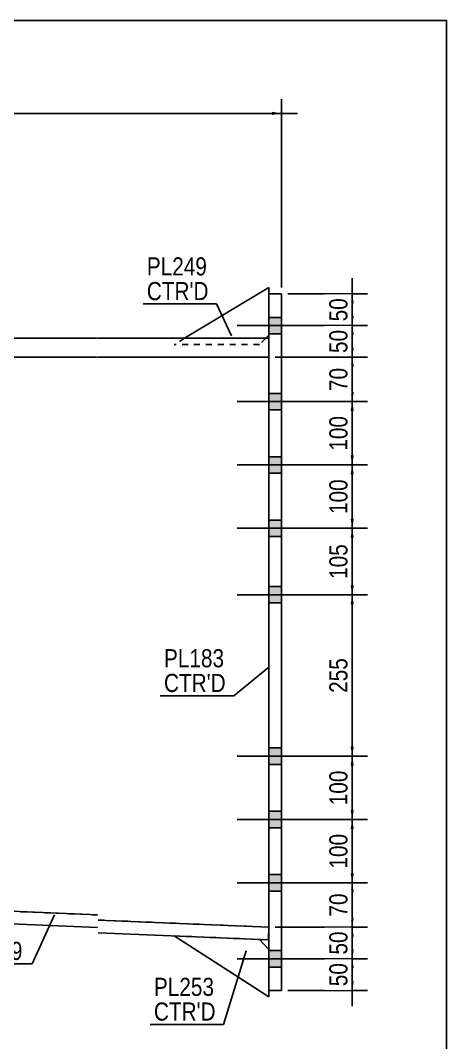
# Model space of a CAD drawing. Header units: millimetres. Extents: x -327 to 85, y -160 to 127.
# Drawn here: x 18 to 85.3, y -34 to 127.4 of the extents above; entities that cross this region are included whole.
import ezdxf

# ---------------------------------------------------------------- set-up
doc = ezdxf.new("R2010")
doc.units = ezdxf.units.MM
doc.linetypes.add('DXK_LINE_DOT1', pattern=[1.8814, 0.9407, -0.9407])
doc.styles.add('Arial Narrow', font='ARIALN.TTF', dxfattribs={"height": 0.2})

# ---------------------------------------------------------------- blocks, each defined once
blk = doc.blocks.new('Unknown-623345131-1210')
at = {"color": 5, "linetype": 'Continuous'}
for p, q in [((85.3, 127.38), (-324.7, 127.38)), ((85.3, -159.62), (85.3, 127.38))]:
    blk.add_line(p, q, dxfattribs=at)
blk = doc.blocks.new('Part-623345131-1501 - 1446')
at = {"color": 2, "linetype": 'Continuous'}
for p, q in [((57.26, 85.18), (43.92, 77.18)), ((57.26, 85.18), (57.26, 84.18)), ((56.76, 77.18), (57.26, 77.68))]:
    blk.add_line(p, q, dxfattribs=at)
at = {"color": 7, "linetype": 'DXK_LINE_DOT1'}
for p, q in [((57.26, 77.68), (57.26, 84.18)), ((43.92, 77.18), (42.26, 76.18)), ((55.76, 76.18), (42.26, 76.18)), ((56.76, 77.18), (55.76, 76.18))]:
    blk.add_line(p, q, dxfattribs=at)
blk = doc.blocks.new('Part-623345131-1530 - 1446')
at = {"color": 2, "linetype": 'Continuous'}
for p, q in [((59.26, 84.18), (57.26, 84.18)), ((57.26, 84.18), (57.26, 77.18)), ((59.26, 84.18), (59.26, -25.82)), ((57.26, -25.82), (57.26, 74.18)), ((59.26, -25.82), (57.26, -25.82))]:
    blk.add_line(p, q, dxfattribs=at)
at = {"color": 7, "linetype": 'DXK_LINE_DOT1'}
blk.add_line((57.26, 77.18), (57.26, 74.18), dxfattribs=at)
blk = doc.blocks.new('Part-623345131-1535 - 1446')
at = {"color": 2, "linetype": 'Continuous'}
for p, q in [((57.26, -26.83), (42.27, -17.2)), ((55.76, -17.76), (57.26, -19.33)), ((57.26, -26.83), (57.26, -25.82))]:
    blk.add_line(p, q, dxfattribs=at)
at = {"color": 7, "linetype": 'DXK_LINE_DOT1'}
for p, q in [((42.27, -17.2), (55.76, -17.76)), ((57.26, -19.33), (57.26, -25.82))]:
    blk.add_line(p, q, dxfattribs=at)
blk = doc.blocks.new('Part-623345131-1624 - 1446')
at = {"color": 2, "linetype": 'Continuous'}
blk.add_line((-114.32, 74.18), (-114.32, 9.18), dxfattribs=at)
at = {"color": 7, "linetype": 'DXK_LINE_DOT1'}
for p, q in [((-114.32, 74.18), (-102.32, 74.18)), ((-102.22, 74.18), (30.16, 74.18)), ((30.26, 74.18), (57.26, 74.18)), ((57.26, 74.18), (57.26, -15.82)), ((-114.32, 9.18), (-102.32, 8.67)), ((-102.22, -8.36), (30.16, -13.89)), ((30.26, -14.7), (57.26, -15.82))]:
    blk.add_line(p, q, dxfattribs=at)
blk = doc.blocks.new('Part-623345131-1646 - 1446')
at = {"color": 2, "linetype": 'Continuous'}
for p, q in [((16.52, -15.32), (16.6, -13.32)), ((16.6, -13.32), (30.16, -13.89)), ((30.16, -15.89), (16.52, -15.32)), ((30.26, -14.7), (57.26, -15.82)), ((57.26, -15.82), (57.17, -17.82)), ((57.17, -17.82), (30.26, -16.7))]:
    blk.add_line(p, q, dxfattribs=at)
blk = doc.blocks.new('Bolt-623345131-1743 - 1446')
at = {"linetype": 'Continuous'}
for points in [[(57.26, 80.48), (57.26, 77.88), (59.26, 77.88), (59.26, 80.48)], [(57.26, 80.48), (57.26, 77.88), (59.26, 77.88), (59.26, 80.48)], [(57.26, 68.48), (57.26, 65.88), (59.26, 65.88), (59.26, 68.48)], [(57.26, 68.48), (57.26, 65.88), (59.26, 65.88), (59.26, 68.48)], [(57.26, 58.48), (57.26, 55.88), (59.26, 55.88), (59.26, 58.48)], [(57.26, 58.48), (57.26, 55.88), (59.26, 55.88), (59.26, 58.48)], [(57.26, 48.48), (57.26, 45.88), (59.26, 45.88), (59.26, 48.48)], [(57.26, 48.48), (57.26, 45.88), (59.26, 45.88), (59.26, 48.48)], [(57.26, 37.98), (57.26, 35.38), (59.26, 35.38), (59.26, 37.98)], [(57.26, 37.98), (57.26, 35.38), (59.26, 35.38), (59.26, 37.98)], [(57.26, 12.48), (57.26, 9.88), (59.26, 9.88), (59.26, 12.48)], [(57.26, 12.48), (57.26, 9.88), (59.26, 9.88), (59.26, 12.48)], [(57.26, 2.48), (57.26, -0.12), (59.26, -0.12), (59.26, 2.48)], [(57.26, 2.48), (57.26, -0.12), (59.26, -0.12), (59.26, 2.48)], [(57.26, -7.52), (57.26, -10.12), (59.26, -10.12), (59.26, -7.52)], [(57.26, -7.52), (57.26, -10.12), (59.26, -10.12), (59.26, -7.52)], [(57.26, -19.52), (57.26, -22.12), (59.26, -22.12), (59.26, -19.52)], [(57.26, -19.52), (57.26, -22.12), (59.26, -22.12), (59.26, -19.52)]]:
    blk.add_hatch(color=3, dxfattribs=at).paths.add_polyline_path(points)
at = {"color": 3, "linetype": 'Continuous'}
for p, q in [((62.85, 79.18), (52.26, 79.18)), ((62.85, 79.18), (52.26, 79.18)), ((59.26, 80.48), (57.26, 80.48)), ((59.26, 80.48), (57.26, 80.48)), ((59.26, 77.88), (57.26, 77.88)), ((59.26, 77.88), (57.26, 77.88)), ((59.26, 68.48), (57.26, 68.48)), ((59.26, 68.48), (57.26, 68.48)), ((62.85, 67.18), (52.26, 67.18)), ((62.85, 67.18), (52.26, 67.18)), ((59.26, 65.88), (57.26, 65.88)), ((59.26, 65.88), (57.26, 65.88)), ((59.26, 58.48), (57.26, 58.48)), ((59.26, 58.48), (57.26, 58.48)), ((62.85, 57.18), (52.26, 57.18)), ((62.85, 57.18), (52.26, 57.18)), ((59.26, 55.88), (57.26, 55.88)), ((59.26, 55.88), (57.26, 55.88)), ((59.26, 48.48), (57.26, 48.48)), ((59.26, 48.48), (57.26, 48.48)), ((62.85, 47.18), (52.26, 47.18)), ((62.85, 47.18), (52.26, 47.18)), ((59.26, 45.88), (57.26, 45.88)), ((59.26, 45.88), (57.26, 45.88)), ((59.26, 37.98), (57.26, 37.98)), ((59.26, 37.98), (57.26, 37.98)), ((62.85, 36.68), (52.26, 36.68)), ((62.85, 36.68), (52.26, 36.68)), ((59.26, 35.38), (57.26, 35.38)), ((59.26, 35.38), (57.26, 35.38)), ((59.26, 12.48), (57.26, 12.48)), ((59.26, 12.48), (57.26, 12.48)), ((62.85, 11.18), (52.26, 11.18)), ((62.85, 11.18), (52.26, 11.18)), ((59.26, 9.88), (57.26, 9.88)), ((59.26, 9.88), (57.26, 9.88)), ((59.26, 2.48), (57.26, 2.48)), ((59.26, 2.48), (57.26, 2.48)), ((62.85, 1.18), (52.26, 1.18)), ((62.85, 1.18), (52.26, 1.18)), ((59.26, -0.12), (57.26, -0.12)), ((59.26, -0.12), (57.26, -0.12)), ((59.26, -7.52), (57.26, -7.52)), ((59.26, -7.52), (57.26, -7.52)), ((62.85, -8.82), (52.26, -8.82)), ((62.85, -8.82), (52.26, -8.82)), ((59.26, -10.12), (57.26, -10.12)), ((59.26, -10.12), (57.26, -10.12)), ((62.85, -20.82), (52.26, -20.82)), ((62.85, -20.82), (52.26, -20.82)), ((59.26, -19.52), (57.26, -19.52)), ((59.26, -19.52), (57.26, -19.52)), ((59.26, -22.12), (57.26, -22.12)), ((59.26, -22.12), (57.26, -22.12))]:
    blk.add_line(p, q, dxfattribs=at)
blk = doc.blocks.new('Part-623345131-1758 - 1446')
at = {"color": 2, "linetype": 'Continuous'}
for p, q in [((30.16, 77.18), (-90.22, 77.18)), ((-90.22, 74.18), (-90.22, 77.18)), ((57.26, 77.18), (30.26, 77.18)), ((57.26, 77.18), (57.26, 74.18)), ((30.16, 74.18), (-90.22, 74.18)), ((57.26, 74.18), (30.26, 74.18))]:
    blk.add_line(p, q, dxfattribs=at)
blk = doc.blocks.new('StraightDimension-623345131-5346 - 1446')
at = {"linetype": 'Continuous'}
for points in [[(70.15, 45.68), (70.4, 47.18), (70.65, 45.68)], [(70.65, 38.18), (70.4, 36.68), (70.15, 38.18)]]:
    blk.add_hatch(color=7, dxfattribs=at).paths.add_polyline_path(points)
at = {"color": 7, "linetype": 'Continuous'}
for p, q in [((58.26, 47.18), (72.8, 47.18)), ((70.4, 36.68), (70.4, 47.18)), ((58.26, 36.68), (72.8, 36.68))]:
    blk.add_line(p, q, dxfattribs=at)
at = {"color": 0}
blk.add_wipeout([(70.25, 45.27), (66.05, 45.27), (66.05, 38.58), (70.25, 38.58)], dxfattribs=at)
at = {"color": 3, "style": 'Arial Narrow'}
blk.add_text('105', height=2.863, rotation=90.0002, dxfattribs=at).set_placement((69.65, 39.18))
blk = doc.blocks.new('StraightDimension-623345131-2005 - 1446')
at = {"linetype": 'Continuous'}
blk.add_hatch(color=7, dxfattribs=at).paths.add_polyline_path([(57.76, 112.95), (59.26, 112.7), (57.76, 112.45)])
at = {"color": 7, "linetype": 'Continuous'}
for p, q in [((59.26, 85.18), (59.26, 114.95)), ((-301.5, 112.7), (59.26, 112.7)), ((59.26, 112.7), (61.76, 112.7))]:
    blk.add_line(p, q, dxfattribs=at)
blk = doc.blocks.new('StraightDimension-623345131-5341 - 1446')
at = {"linetype": 'Continuous'}
for points in [[(70.15, 82.68), (70.4, 84.18), (70.65, 82.68)], [(70.65, 80.68), (70.4, 79.18), (70.15, 80.68)]]:
    blk.add_hatch(color=7, dxfattribs=at).paths.add_polyline_path(points)
at = {"color": 7, "linetype": 'Continuous'}
for p, q in [((60.26, 84.18), (72.8, 84.18)), ((70.4, 79.18), (70.4, 84.18)), ((58.26, 79.18), (72.8, 79.18))]:
    blk.add_line(p, q, dxfattribs=at)
at = {"color": 0}
blk.add_wipeout([(70.25, 84.1), (66.05, 84.1), (66.05, 79.25), (70.25, 79.25)], dxfattribs=at)
at = {"color": 7, "linetype": 'Continuous'}
blk.add_line((70.4, 84.18), (70.4, 86.68), dxfattribs=at)
at = {"color": 3, "style": 'Arial Narrow'}
blk.add_text('50', height=2.863, rotation=90.0002, dxfattribs=at).set_placement((69.65, 79.85))
blk = doc.blocks.new('StraightDimension-623345131-5342 - 1446')
at = {"linetype": 'Continuous'}
for points in [[(70.15, 77.68), (70.4, 79.18), (70.65, 77.68)], [(70.65, 75.68), (70.4, 74.18), (70.15, 75.68)]]:
    blk.add_hatch(color=7, dxfattribs=at).paths.add_polyline_path(points)
at = {"color": 7, "linetype": 'Continuous'}
for p, q in [((58.26, 79.18), (72.8, 79.18)), ((70.4, 74.18), (70.4, 79.18)), ((58.26, 74.18), (72.8, 74.18))]:
    blk.add_line(p, q, dxfattribs=at)
at = {"color": 0}
blk.add_wipeout([(70.25, 79.1), (66.05, 79.1), (66.05, 74.25), (70.25, 74.25)], dxfattribs=at)
at = {"color": 3, "style": 'Arial Narrow'}
blk.add_text('50', height=2.863, rotation=90.0002, dxfattribs=at).set_placement((69.65, 74.85))
blk = doc.blocks.new('StraightDimension-623345131-5343 - 1446')
at = {"linetype": 'Continuous'}
for points in [[(70.15, 72.68), (70.4, 74.18), (70.65, 72.68)], [(70.65, 68.68), (70.4, 67.18), (70.15, 68.68)]]:
    blk.add_hatch(color=7, dxfattribs=at).paths.add_polyline_path(points)
at = {"color": 7, "linetype": 'Continuous'}
for p, q in [((58.26, 74.18), (72.8, 74.18)), ((70.4, 67.18), (70.4, 74.18)), ((58.26, 67.18), (72.8, 67.18))]:
    blk.add_line(p, q, dxfattribs=at)
at = {"color": 0}
blk.add_wipeout([(70.25, 73.1), (66.05, 73.1), (66.05, 68.25), (70.25, 68.25)], dxfattribs=at)
at = {"color": 3, "style": 'Arial Narrow'}
blk.add_text('70', height=2.863, rotation=90.0002, dxfattribs=at).set_placement((69.65, 68.85))
blk = doc.blocks.new('StraightDimension-623345131-5344 - 1446')
at = {"linetype": 'Continuous'}
for points in [[(70.15, 65.68), (70.4, 67.18), (70.65, 65.68)], [(70.65, 58.68), (70.4, 57.18), (70.15, 58.68)]]:
    blk.add_hatch(color=7, dxfattribs=at).paths.add_polyline_path(points)
at = {"color": 7, "linetype": 'Continuous'}
for p, q in [((58.26, 67.18), (72.8, 67.18)), ((70.4, 57.18), (70.4, 67.18)), ((58.26, 57.18), (72.8, 57.18))]:
    blk.add_line(p, q, dxfattribs=at)
at = {"color": 0}
blk.add_wipeout([(70.25, 65.52), (66.05, 65.52), (66.05, 58.83), (70.25, 58.83)], dxfattribs=at)
at = {"color": 3, "style": 'Arial Narrow'}
blk.add_text('100', height=2.863, rotation=90.0002, dxfattribs=at).set_placement((69.65, 59.43))
blk = doc.blocks.new('StraightDimension-623345131-5345 - 1446')
at = {"linetype": 'Continuous'}
for points in [[(70.15, 55.68), (70.4, 57.18), (70.65, 55.68)], [(70.65, 48.68), (70.4, 47.18), (70.15, 48.68)]]:
    blk.add_hatch(color=7, dxfattribs=at).paths.add_polyline_path(points)
at = {"color": 7, "linetype": 'Continuous'}
for p, q in [((58.26, 57.18), (72.8, 57.18)), ((70.4, 47.18), (70.4, 57.18)), ((58.26, 47.18), (72.8, 47.18))]:
    blk.add_line(p, q, dxfattribs=at)
at = {"color": 0}
blk.add_wipeout([(70.25, 55.52), (66.05, 55.52), (66.05, 48.83), (70.25, 48.83)], dxfattribs=at)
at = {"color": 3, "style": 'Arial Narrow'}
blk.add_text('100', height=2.863, rotation=90.0002, dxfattribs=at).set_placement((69.65, 49.43))
blk = doc.blocks.new('StraightDimension-623345131-5347 - 1446')
at = {"linetype": 'Continuous'}
for points in [[(70.15, 35.18), (70.4, 36.68), (70.65, 35.18)], [(70.65, 12.68), (70.4, 11.18), (70.15, 12.68)]]:
    blk.add_hatch(color=7, dxfattribs=at).paths.add_polyline_path(points)
at = {"color": 7, "linetype": 'Continuous'}
for p, q in [((58.26, 36.68), (72.8, 36.68)), ((70.4, 11.18), (70.4, 36.68)), ((58.26, 11.18), (72.8, 11.18))]:
    blk.add_line(p, q, dxfattribs=at)
at = {"color": 0}
blk.add_wipeout([(70.25, 27.27), (66.05, 27.27), (66.05, 20.58), (70.25, 20.58)], dxfattribs=at)
at = {"color": 3, "style": 'Arial Narrow'}
blk.add_text('255', height=2.863, rotation=90.0002, dxfattribs=at).set_placement((69.65, 21.18))
blk = doc.blocks.new('StraightDimension-623345131-5348 - 1446')
at = {"linetype": 'Continuous'}
for points in [[(70.15, 9.68), (70.4, 11.18), (70.65, 9.68)], [(70.65, 2.68), (70.4, 1.18), (70.15, 2.68)]]:
    blk.add_hatch(color=7, dxfattribs=at).paths.add_polyline_path(points)
at = {"color": 7, "linetype": 'Continuous'}
for p, q in [((58.26, 11.18), (72.8, 11.18)), ((70.4, 1.18), (70.4, 11.18)), ((58.26, 1.18), (72.8, 1.18))]:
    blk.add_line(p, q, dxfattribs=at)
at = {"color": 0}
blk.add_wipeout([(70.25, 9.52), (66.05, 9.52), (66.05, 2.83), (70.25, 2.83)], dxfattribs=at)
at = {"color": 3, "style": 'Arial Narrow'}
blk.add_text('100', height=2.863, rotation=90.0002, dxfattribs=at).set_placement((69.65, 3.43))
blk = doc.blocks.new('StraightDimension-623345131-5349 - 1446')
at = {"linetype": 'Continuous'}
for points in [[(70.15, -0.32), (70.4, 1.18), (70.65, -0.32)], [(70.65, -7.32), (70.4, -8.82), (70.15, -7.32)]]:
    blk.add_hatch(color=7, dxfattribs=at).paths.add_polyline_path(points)
at = {"color": 7, "linetype": 'Continuous'}
for p, q in [((58.26, 1.18), (72.8, 1.18)), ((70.4, -8.82), (70.4, 1.18)), ((58.26, -8.82), (72.8, -8.82))]:
    blk.add_line(p, q, dxfattribs=at)
at = {"color": 0}
blk.add_wipeout([(70.25, -0.48), (66.05, -0.48), (66.05, -7.17), (70.25, -7.17)], dxfattribs=at)
at = {"color": 3, "style": 'Arial Narrow'}
blk.add_text('100', height=2.863, rotation=90.0002, dxfattribs=at).set_placement((69.65, -6.57))
blk = doc.blocks.new('StraightDimension-623345131-5350 - 1446')
at = {"linetype": 'Continuous'}
for points in [[(70.15, -10.32), (70.4, -8.82), (70.65, -10.32)], [(70.65, -14.32), (70.4, -15.82), (70.15, -14.32)]]:
    blk.add_hatch(color=7, dxfattribs=at).paths.add_polyline_path(points)
at = {"color": 7, "linetype": 'Continuous'}
for p, q in [((58.26, -8.82), (72.8, -8.82)), ((70.4, -15.82), (70.4, -8.82)), ((58.26, -15.82), (72.8, -15.82))]:
    blk.add_line(p, q, dxfattribs=at)
at = {"color": 0}
blk.add_wipeout([(70.25, -9.9), (66.05, -9.9), (66.05, -14.75), (70.25, -14.75)], dxfattribs=at)
at = {"color": 3, "style": 'Arial Narrow'}
blk.add_text('70', height=2.863, rotation=90.0002, dxfattribs=at).set_placement((69.65, -14.15))
blk = doc.blocks.new('StraightDimension-623345131-5351 - 1446')
at = {"linetype": 'Continuous'}
for points in [[(70.15, -17.32), (70.4, -15.82), (70.65, -17.32)], [(70.65, -19.32), (70.4, -20.82), (70.15, -19.32)]]:
    blk.add_hatch(color=7, dxfattribs=at).paths.add_polyline_path(points)
at = {"color": 7, "linetype": 'Continuous'}
for p, q in [((58.26, -15.82), (72.8, -15.82)), ((70.4, -20.82), (70.4, -15.82)), ((58.26, -20.82), (72.8, -20.82))]:
    blk.add_line(p, q, dxfattribs=at)
at = {"color": 0}
blk.add_wipeout([(70.25, -15.9), (66.05, -15.9), (66.05, -20.75), (70.25, -20.75)], dxfattribs=at)
at = {"color": 3, "style": 'Arial Narrow'}
blk.add_text('50', height=2.863, rotation=90.0002, dxfattribs=at).set_placement((69.65, -20.15))
blk = doc.blocks.new('StraightDimension-623345131-5352 - 1446')
at = {"linetype": 'Continuous'}
for points in [[(70.15, -22.32), (70.4, -20.82), (70.65, -22.32)], [(70.65, -24.32), (70.4, -25.82), (70.15, -24.32)]]:
    blk.add_hatch(color=7, dxfattribs=at).paths.add_polyline_path(points)
at = {"color": 7, "linetype": 'Continuous'}
for p, q in [((58.26, -20.82), (72.8, -20.82)), ((70.4, -25.82), (70.4, -20.82)), ((60.26, -25.82), (72.8, -25.82))]:
    blk.add_line(p, q, dxfattribs=at)
at = {"color": 0}
blk.add_wipeout([(70.25, -20.9), (66.05, -20.9), (66.05, -25.75), (70.25, -25.75)], dxfattribs=at)
at = {"color": 7, "linetype": 'Continuous'}
blk.add_line((70.4, -25.82), (70.4, -28.32), dxfattribs=at)
at = {"color": 3, "style": 'Arial Narrow'}
blk.add_text('50', height=2.863, rotation=90.0002, dxfattribs=at).set_placement((69.65, -25.15))
blk = doc.blocks.new('Mark-623345131-1497 - 1446')
at = {"color": 7, "linetype": 'Continuous'}
blk.add_line((51.35, 77.59), (48.98, 82.6), dxfattribs=at)
at = {"color": 0}
for points in [[(47.48, 87.1), (47.48, 90.1), (37.97, 90.1), (37.97, 87.1)], [(47.73, 83.2), (47.73, 86.2), (37.97, 86.2), (37.97, 83.2)]]:
    blk.add_wipeout(points, dxfattribs=at)
for points in [[(47.48, 87.1), (47.48, 90.1), (37.97, 90.1), (37.97, 87.1)], [(47.73, 83.2), (47.73, 86.2), (37.97, 86.2), (37.97, 83.2)]]:
    blk.add_wipeout(points, dxfattribs=at)
at = {"color": 7, "linetype": 'Continuous'}
blk.add_line((37.37, 82.6), (48.98, 82.6), dxfattribs=at)
at = {"color": 3, "style": 'Arial Narrow'}
blk.add_text('PL249', height=2.863, dxfattribs=at).set_placement((37.97, 87.1))
at = {"color": 1, "style": 'Arial Narrow'}
blk.add_text("CTR'D", height=2.863, dxfattribs=at).set_placement((37.97, 83.2))
blk = doc.blocks.new('Mark-623345131-1526 - 1446')
at = {"color": 7, "linetype": 'Continuous'}
blk.add_line((57.26, 25.25), (51.69, 20.72), dxfattribs=at)
at = {"color": 0}
for points in [[(50.19, 25.22), (50.19, 28.22), (40.68, 28.22), (40.68, 25.22)], [(50.44, 21.32), (50.44, 24.32), (40.68, 24.32), (40.68, 21.32)]]:
    blk.add_wipeout(points, dxfattribs=at)
for points in [[(50.19, 25.22), (50.19, 28.22), (40.68, 28.22), (40.68, 25.22)], [(50.44, 21.32), (50.44, 24.32), (40.68, 24.32), (40.68, 21.32)]]:
    blk.add_wipeout(points, dxfattribs=at)
at = {"color": 7, "linetype": 'Continuous'}
blk.add_line((40.08, 20.72), (51.69, 20.72), dxfattribs=at)
at = {"color": 3, "style": 'Arial Narrow'}
blk.add_text('PL183', height=2.863, dxfattribs=at).set_placement((40.68, 25.22))
at = {"color": 1, "style": 'Arial Narrow'}
blk.add_text("CTR'D", height=2.863, dxfattribs=at).set_placement((40.68, 21.32))
blk = doc.blocks.new('Mark-623345131-1531 - 1446')
at = {"color": 7, "linetype": 'Continuous'}
blk.add_line((53.63, -19.54), (50.09, -31.18), dxfattribs=at)
at = {"color": 0}
for points in [[(48.59, -26.68), (48.59, -23.68), (39.09, -23.68), (39.09, -26.68)], [(48.85, -30.58), (48.85, -27.58), (39.09, -27.58), (39.09, -30.58)]]:
    blk.add_wipeout(points, dxfattribs=at)
for points in [[(48.59, -26.68), (48.59, -23.68), (39.09, -23.68), (39.09, -26.68)], [(48.85, -30.58), (48.85, -27.58), (39.09, -27.58), (39.09, -30.58)]]:
    blk.add_wipeout(points, dxfattribs=at)
at = {"color": 7, "linetype": 'Continuous'}
blk.add_line((38.49, -31.18), (50.09, -31.18), dxfattribs=at)
at = {"color": 3, "style": 'Arial Narrow'}
blk.add_text('PL253', height=2.863, dxfattribs=at).set_placement((39.09, -26.68))
at = {"color": 1, "style": 'Arial Narrow'}
blk.add_text("CTR'D", height=2.863, dxfattribs=at).set_placement((39.09, -30.58))
blk = doc.blocks.new('Mark-623345131-1642 - 1446')
at = {"color": 7, "linetype": 'Continuous'}
blk.add_line((23.38, -13.87), (19.84, -21.6), dxfattribs=at)
at = {"color": 0}
blk.add_wipeout([(18.34, -21), (18.34, -18), (9.94, -18), (9.94, -21)], dxfattribs=at)
blk.add_wipeout([(18.34, -21), (18.34, -18), (9.94, -18), (9.94, -21)], dxfattribs=at)
at = {"color": 7, "linetype": 'Continuous'}
blk.add_line((9.34, -21.6), (19.84, -21.6), dxfattribs=at)
at = {"color": 3, "style": 'Arial Narrow'}
blk.add_text('IF279', height=2.863, dxfattribs=at).set_placement((9.94, -21))

msp = doc.modelspace()

# ---------------------------------------------------------------- block references
for name in ['Unknown-623345131-1210', 'Part-623345131-1501 - 1446', 'Part-623345131-1530 - 1446', 'Bolt-623345131-1743 - 1446', 'Part-623345131-1758 - 1446', 'Part-623345131-1624 - 1446', 'Part-623345131-1646 - 1446', 'Part-623345131-1535 - 1446']:
    msp.add_blockref(name, (0, 0))

# ---------------------------------------------------------------- next in the draw order: block references
for name in ['StraightDimension-623345131-2005 - 1446', 'StraightDimension-623345131-5346 - 1446', 'Mark-623345131-1526 - 1446', 'Mark-623345131-1642 - 1446', 'Mark-623345131-1531 - 1446']:
    msp.add_blockref(name, (0, 0))

# ---------------------------------------------------------------- next in the draw order: block references
for name in ['Mark-623345131-1497 - 1446', 'StraightDimension-623345131-5341 - 1446', 'StraightDimension-623345131-5347 - 1446']:
    msp.add_blockref(name, (0, 0))

# ---------------------------------------------------------------- next in the draw order: block references
for name in ['StraightDimension-623345131-5342 - 1446', 'StraightDimension-623345131-5348 - 1446']:
    msp.add_blockref(name, (0, 0))

# ---------------------------------------------------------------- next in the draw order: block references
for name in ['StraightDimension-623345131-5343 - 1446', 'StraightDimension-623345131-5349 - 1446']:
    msp.add_blockref(name, (0, 0))

# ---------------------------------------------------------------- next in the draw order: block references
for name in ['StraightDimension-623345131-5344 - 1446', 'StraightDimension-623345131-5350 - 1446']:
    msp.add_blockref(name, (0, 0))

# ---------------------------------------------------------------- next in the draw order: block references
for name in ['StraightDimension-623345131-5345 - 1446', 'StraightDimension-623345131-5351 - 1446']:
    msp.add_blockref(name, (0, 0))

# ---------------------------------------------------------------- next in the draw order: block references
msp.add_blockref('StraightDimension-623345131-5352 - 1446', (0, 0))

doc.saveas('drawing.dxf')
